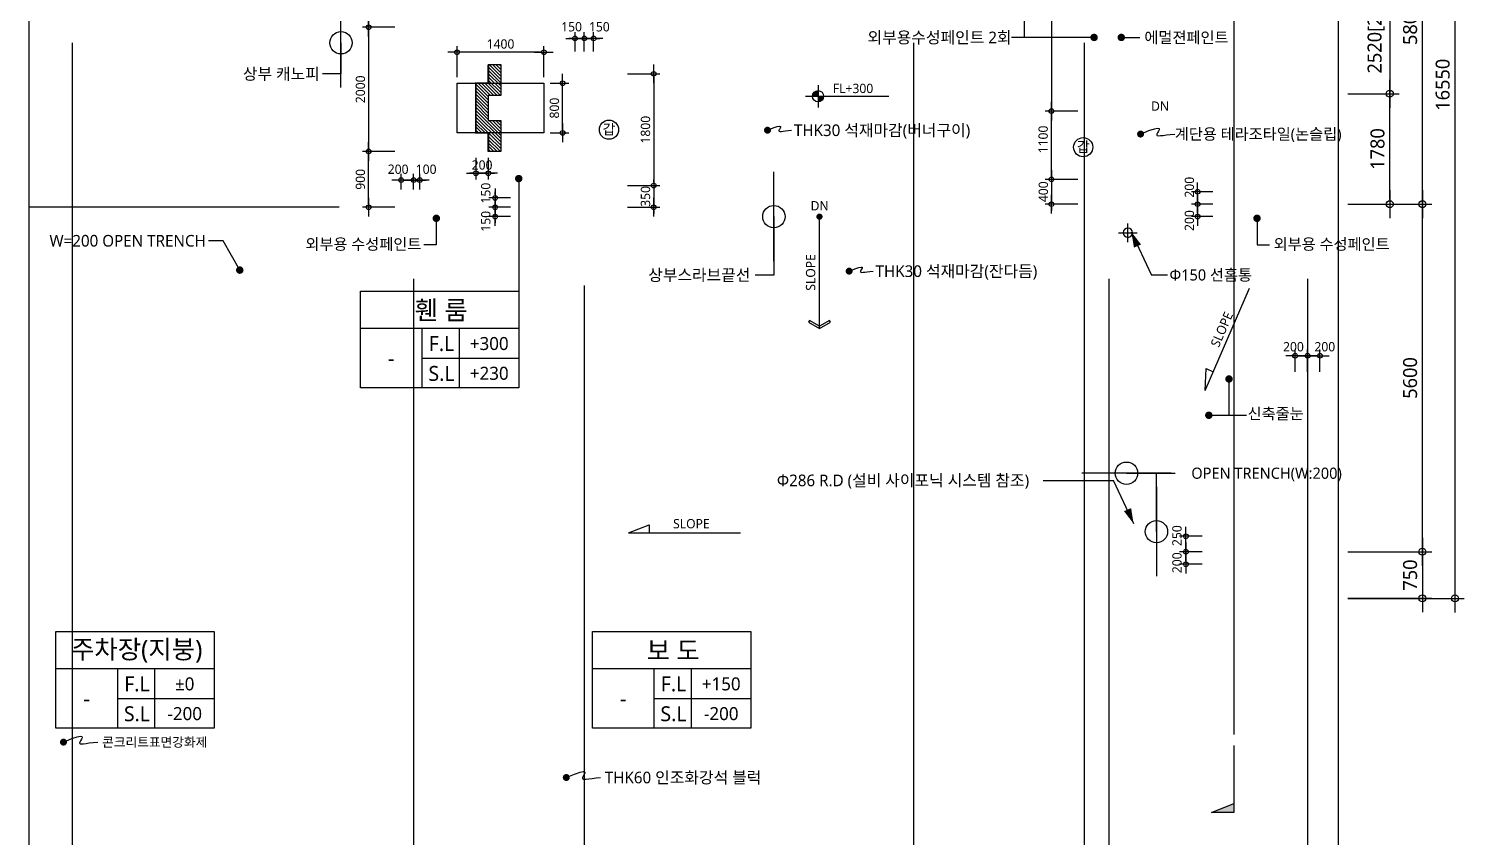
# Model space of a CAD drawing. Header units: millimetres. Extents: x -65167 to 413267, y -17142 to 66587.
# Drawn here: x 189729 to 212854, y 15338 to 28365 of the extents above; entities that cross this region are included whole.
import ezdxf
from ezdxf.enums import TextEntityAlignment as Align

# ---------------------------------------------------------------- set-up
doc = ezdxf.new("R2010")
doc.units = ezdxf.units.MM
doc.header["$LTSCALE"] = 75
doc.header["$MEASUREMENT"] = 0
doc.header["$PDSIZE"] = -10
doc.linetypes.add('CENTER', pattern=[2, 1.25, -0.25, 0.25, -0.25])
doc.layers.get('0').update_dxf_attribs({"linetype": 'CONTINUOUS'})
doc.layers.get('Defpoints').update_dxf_attribs({"color": 171, "linetype": 'CONTINUOUS'})
for name, color, linetype in [('A-SYM-LEVEL', 7, 'CONTINUOUS'), ('CEN(ST)', 1, 'CENTER'), ('LED', 7, 'CONTINUOUS'), ('NDIM', 7, 'CONTINUOUS'), ('SYM', 7, 'CONTINUOUS'), ('SYM(STAIR)', 251, 'CONTINUOUS'), ('TEXT(MIN)', 7, 'CONTINUOUS'), ('TEXT(NOTE小)', 1, 'CONTINUOUS'), ('TEXT(노트)', 7, 'CONTINUOUS'), ('TEXT(실명)', 3, 'CONTINUOUS'), ('TEXT-기입', 6, 'CONTINUOUS'), ('TITLE', 7, 'CONTINUOUS'), ('기계 전기 소방', 254, 'CONTINUOUS'), ('홈통', 6, 'CONTINUOUS')]:
    doc.layers.add(name, color=color, linetype=linetype)
doc.styles.add('CGS', font='cgse', dxfattribs={"bigfont": 'cgs'})
doc.styles.add('나눔바른고딕', font='NanumBarunGothic.ttf')
doc.styles.add('맑은 고딕', font='malgun_0.ttf')
doc.dimstyles.new('NDIM 1200', dxfattribs={"dimscale": 75, "dimtxt": 3, "dimasz": 1, "dimexe": 2, "dimexo": 2, "dimgap": 1, "dimtad": 1, "dimdec": 0, "dimdsep": 46, "dimtxsty": 'CGS', "dimblk": 'DOT0', "dimcen": 1, "dimdle": 8, "dimclrd": 256, "dimclre": 256, "dimclrt": 256, "dimadec": 0, "dimazin": 0, "dimtfac": 1, "dimtdec": 0, "dimtix": 1, "dimtmove": 2, "dimatfit": 3, "dimldrblk": 'DOT0', "dimfxl": 1, "dimtolj": 1, "dimtzin": 0, "dimlwd": -1, "dimlwe": -1, "dimarcsym": 0})

# ---------------------------------------------------------------- blocks, each defined once
blk = doc.blocks.new('DOT0')
blk.add_line((-3, 0), (3, 0))
at = {"color": 6}
blk.add_circle((0, 0), 0.75, dxfattribs=at)
blk = doc.blocks.new('*D353')
at = {"layer": 'Defpoints', "color": 0, "ltscale": 0.4, "transparency": 16777216}
for p in [(210829, 35737), (210829, 19187), (212704, 19187)]:
    blk.add_point(p, dxfattribs=at)
at = {"layer": 'NDIM', "ltscale": 0.4, "transparency": 16777216}
for p, q in [((210979, 35737), (212854, 35737)), ((212704, 35662), (212704, 19262)), ((210979, 19187), (212854, 19187))]:
    blk.add_line(p, q, dxfattribs=at)
at = {"layer": 'NDIM', "ltscale": 0.4, "transparency": 16777216, "xscale": 75, "yscale": 75, "zscale": 75}
for p, rotation in [((212704, 35737), 90), ((212704, 19187), 270)]:
    blk.add_blockref('DOT0', p, dxfattribs=dict(at, rotation=rotation))
at = {"layer": 'NDIM', "ltscale": 0.4, "transparency": 16777216, "insert": (212507, 27462), "char_height": 225, "attachment_point": 5, "rotation": 90, "style": '나눔바른고딕'}
blk.add_mtext('\\A1;16550', dxfattribs=at)
blk = doc.blocks.new('*D355')
at = {"layer": 'Defpoints', "color": 0, "ltscale": 0.4, "transparency": 16777216}
for p in [(210829, 31337), (212179, 31337), (210829, 25538)]:
    blk.add_point(p, dxfattribs=at)
at = {"layer": 'NDIM', "ltscale": 0.4, "transparency": 16777216}
for p, q in [((210979, 31337), (212329, 31337)), ((212179, 25613), (212179, 31262)), ((210979, 25538), (212329, 25538))]:
    blk.add_line(p, q, dxfattribs=at)
at = {"layer": 'NDIM', "ltscale": 0.4, "transparency": 16777216, "xscale": 75, "yscale": 75, "zscale": 75}
for p, rotation in [((212179, 31337), 90), ((212179, 25538), 270)]:
    blk.add_blockref('DOT0', p, dxfattribs=dict(at, rotation=rotation))
at = {"layer": 'NDIM', "ltscale": 0.4, "transparency": 16777216, "insert": (211982, 28437), "char_height": 225, "attachment_point": 5, "rotation": 90, "style": '나눔바른고딕'}
blk.add_mtext('\\A1;5800', dxfattribs=at)
blk = doc.blocks.new('*D356')
at = {"layer": 'Defpoints', "color": 0, "ltscale": 0.4, "transparency": 16777216}
for p in [(210829, 25538), (212179, 25538), (210829, 19938)]:
    blk.add_point(p, dxfattribs=at)
at = {"layer": 'NDIM', "ltscale": 0.4, "transparency": 16777216}
for p, q in [((210979, 25538), (212329, 25538)), ((212179, 20013), (212179, 25463)), ((210979, 19938), (212329, 19938))]:
    blk.add_line(p, q, dxfattribs=at)
at = {"layer": 'NDIM', "ltscale": 0.4, "transparency": 16777216, "xscale": 75, "yscale": 75, "zscale": 75}
for p, rotation in [((212179, 25538), 90), ((212179, 19938), 270)]:
    blk.add_blockref('DOT0', p, dxfattribs=dict(at, rotation=rotation))
at = {"layer": 'NDIM', "ltscale": 0.4, "transparency": 16777216, "insert": (211982, 22738), "char_height": 225, "attachment_point": 5, "rotation": 90, "style": '나눔바른고딕'}
blk.add_mtext('\\A1;5600', dxfattribs=at)
blk = doc.blocks.new('A$C1AFB1B41')
at = {"layer": 'SYM'}
blk.add_hatch(color=256, dxfattribs=at).paths.add_polyline_path([(2000, 500), (1800, 0), (2000, 0)])
for p, q in [((2000, 500), (1800, 0)), ((2000, 0), (2000, 500)), ((0, 0), (250, 0)), ((500, 0), (2000, 0))]:
    blk.add_line(p, q, dxfattribs=at)
blk = doc.blocks.new('SDFEW')
at = {"layer": 'SYM'}
h = blk.add_hatch(color=256, dxfattribs=at)
h.paths.add_polyline_path([(-50, -3422), (375, -3846, -0.414214), (375, -2997)])
h.paths.add_polyline_path([(375, -3846), (799, -4270), (799, -4022, -0.198912)])
h.paths.add_polyline_path([(375, -2997, -0.198912), (799, -2822), (799, -2573)])
at = {"layer": 'Defpoints'}
blk.add_line((799, -1022), (799, 12533), dxfattribs=at)
at = {"layer": 'SYM'}
for p, q in [((799, -1322), (799, -1022)), ((799, -2822), (799, -1622)), ((799, -2573), (-50, -3422)), ((799, -4022), (799, -2822)), ((799, -4270), (-50, -3422)), ((799, -4270), (799, -4022))]:
    blk.add_line(p, q, dxfattribs=at)
blk.add_arc((799, -3422), 600, 90, 89.5643, dxfattribs=at)
at = {"layer": 'SYM', "xscale": 0.7200000000000014, "yscale": 0.7200000000000014, "zscale": 0.7200000000000014, "rotation": 90}
blk.add_blockref('A$C1AFB1B41', (799, 12533), dxfattribs=at)
blk = doc.blocks.new('A$C51E23882')
at = {"layer": 'TITLE'}
blk.add_lwpolyline([(8500, 0), (0, 0), (0, 5200), (8500, 5200)], close=True, dxfattribs=at)
for points in [[(8500, 3200), (0, 3200)], [(3300, 3200), (3300, 0)], [(5300, 3200), (5300, 0)], [(3300, 1600), (8500, 1600)]]:
    blk.add_lwpolyline(points, dxfattribs=at)
at = {"layer": 'TITLE', "style": '나눔바른고딕'}
for s, p in [('F.L', (4352, 2378)), ('S.L', (4352, 778))]:
    blk.add_text(s, height=800, dxfattribs=at).set_placement(p, align=Align.MIDDLE)
blk = doc.blocks.new('갑종방화문표기')
at = {"layer": 'TEXT(NOTE小)'}
blk.add_circle((0, 0), 150, dxfattribs=at)
at = {"layer": 'TEXT(NOTE小)', "style": '나눔바른고딕'}
blk.add_text('갑', height=160, dxfattribs=at).set_placement((1, 7), align=Align.MIDDLE_CENTER)
blk = doc.blocks.new('*D375')
at = {"layer": 'Defpoints', "color": 0, "ltscale": 0.4, "transparency": 16777216}
for p in [(199272, 25838), (199272, 25488), (199797, 25488)]:
    blk.add_point(p, dxfattribs=at)
at = {"layer": 'NDIM', "ltscale": 0.4, "transparency": 16777216}
for p, q in [((199797, 25888), (199797, 25938)), ((199372, 25838), (199897, 25838)), ((199797, 25838), (199797, 25488)), ((199372, 25488), (199897, 25488)), ((199797, 25438), (199797, 25388))]:
    blk.add_line(p, q, dxfattribs=at)
at = {"layer": 'NDIM', "ltscale": 0.4, "transparency": 16777216, "xscale": 50, "yscale": 50, "zscale": 50}
for p, rotation in [((199797, 25838), 270), ((199797, 25488), 90)]:
    blk.add_blockref('DOT0', p, dxfattribs=dict(at, rotation=rotation))
at = {"layer": 'NDIM', "ltscale": 0.4, "transparency": 16777216, "insert": (199665, 25663), "char_height": 150, "attachment_point": 5, "rotation": 90, "style": '나눔바른고딕'}
blk.add_mtext('\\A1;350', dxfattribs=at)
blk = doc.blocks.new('*D376')
at = {"layer": 'Defpoints', "color": 0, "ltscale": 0.4, "transparency": 16777216}
for p in [(199272, 27638), (199272, 25838), (199797, 25838)]:
    blk.add_point(p, dxfattribs=at)
at = {"layer": 'NDIM', "ltscale": 0.4, "transparency": 16777216}
for p, q in [((199372, 27638), (199897, 27638)), ((199797, 27588), (199797, 25888)), ((199372, 25838), (199897, 25838))]:
    blk.add_line(p, q, dxfattribs=at)
at = {"layer": 'NDIM', "ltscale": 0.4, "transparency": 16777216, "xscale": 50, "yscale": 50, "zscale": 50}
for p, rotation in [((199797, 27638), 90), ((199797, 25838), 270)]:
    blk.add_blockref('DOT0', p, dxfattribs=dict(at, rotation=rotation))
at = {"layer": 'NDIM', "ltscale": 0.4, "transparency": 16777216, "insert": (199665, 26738), "char_height": 150, "attachment_point": 5, "rotation": 90, "style": '나눔바른고딕'}
blk.add_mtext('\\A1;1800', dxfattribs=at)
blk = doc.blocks.new('*D427')
at = {"layer": 'Defpoints', "color": 0, "ltscale": 0.4, "transparency": 16777216}
for p in [(195729, 28388), (195204, 26388), (195729, 26388)]:
    blk.add_point(p, dxfattribs=at)
at = {"layer": 'NDIM', "ltscale": 0.4, "transparency": 16777216}
for p, q in [((195629, 28388), (195104, 28388)), ((195204, 28338), (195204, 26438)), ((195629, 26388), (195104, 26388))]:
    blk.add_line(p, q, dxfattribs=at)
at = {"layer": 'NDIM', "ltscale": 0.4, "transparency": 16777216, "xscale": 50, "yscale": 50, "zscale": 50}
for p, rotation in [((195204, 28388), 90), ((195204, 26388), 270)]:
    blk.add_blockref('DOT0', p, dxfattribs=dict(at, rotation=rotation))
at = {"layer": 'NDIM', "ltscale": 0.4, "transparency": 16777216, "insert": (195073, 27388), "char_height": 150, "attachment_point": 5, "rotation": 90, "style": '나눔바른고딕'}
blk.add_mtext('\\A1;2000', dxfattribs=at)
blk = doc.blocks.new('*D428')
at = {"layer": 'Defpoints', "color": 0, "ltscale": 0.4, "transparency": 16777216}
for p in [(195204, 26388), (195729, 26388), (195729, 25488)]:
    blk.add_point(p, dxfattribs=at)
at = {"layer": 'NDIM', "ltscale": 0.4, "transparency": 16777216}
for p, q in [((195629, 26388), (195104, 26388)), ((195204, 25538), (195204, 26338)), ((195629, 25488), (195104, 25488))]:
    blk.add_line(p, q, dxfattribs=at)
at = {"layer": 'NDIM', "ltscale": 0.4, "transparency": 16777216, "xscale": 50, "yscale": 50, "zscale": 50}
for p, rotation in [((195204, 26388), 90), ((195204, 25488), 270)]:
    blk.add_blockref('DOT0', p, dxfattribs=dict(at, rotation=rotation))
at = {"layer": 'NDIM', "ltscale": 0.4, "transparency": 16777216, "insert": (195072, 25938), "char_height": 150, "attachment_point": 5, "rotation": 90, "style": '나눔바른고딕'}
blk.add_mtext('\\A1;900', dxfattribs=at)
blk = doc.blocks.new('*D434')
at = {"layer": 'Defpoints', "color": 0, "ltscale": 0.4, "transparency": 16777216}
for p in [(210829, 29837), (210829, 27317), (211654, 27317)]:
    blk.add_point(p, dxfattribs=at)
at = {"layer": 'NDIM', "ltscale": 0.4, "transparency": 16777216}
for p, q in [((210979, 29837), (211804, 29837)), ((211654, 29762), (211654, 27392)), ((210979, 27317), (211804, 27317))]:
    blk.add_line(p, q, dxfattribs=at)
at = {"layer": 'NDIM', "ltscale": 0.4, "transparency": 16777216, "xscale": 75, "yscale": 75, "zscale": 75}
for p, rotation in [((211654, 29837), 90), ((211654, 27317), 270)]:
    blk.add_blockref('DOT0', p, dxfattribs=dict(at, rotation=rotation))
at = {"layer": 'NDIM', "ltscale": 0.4, "transparency": 16777216, "insert": (211433, 28577), "char_height": 225, "attachment_point": 5, "rotation": 90, "style": '나눔바른고딕'}
blk.add_mtext('\\A1;2520[280X9T]', dxfattribs=at)
blk = doc.blocks.new('*D435')
at = {"layer": 'Defpoints', "color": 0, "ltscale": 0.4, "transparency": 16777216}
for p in [(210829, 27317), (211654, 27317), (210829, 25538)]:
    blk.add_point(p, dxfattribs=at)
at = {"layer": 'NDIM', "ltscale": 0.4, "transparency": 16777216}
for p, q in [((210979, 27317), (211804, 27317)), ((211654, 25613), (211654, 27242)), ((210979, 25538), (211804, 25538))]:
    blk.add_line(p, q, dxfattribs=at)
at = {"layer": 'NDIM', "ltscale": 0.4, "transparency": 16777216, "xscale": 75, "yscale": 75, "zscale": 75}
for p, rotation in [((211654, 27317), 90), ((211654, 25538), 270)]:
    blk.add_blockref('DOT0', p, dxfattribs=dict(at, rotation=rotation))
at = {"layer": 'NDIM', "ltscale": 0.4, "transparency": 16777216, "insert": (211457, 26427), "char_height": 225, "attachment_point": 5, "rotation": 90, "style": '나눔바른고딕'}
blk.add_mtext('\\A1;1780', dxfattribs=at)
blk = doc.blocks.new('*D925')
at = {"layer": 'Defpoints', "color": 0, "ltscale": 0.4, "transparency": 16777216}
for p in [(206729, 25938), (206204, 25538), (206729, 25538)]:
    blk.add_point(p, dxfattribs=at)
at = {"layer": 'NDIM', "ltscale": 0.4, "transparency": 16777216}
for p, q in [((206629, 25938), (206104, 25938)), ((206204, 25988), (206204, 26038)), ((206204, 25938), (206204, 25538)), ((206629, 25538), (206104, 25538)), ((206204, 25488), (206204, 25438))]:
    blk.add_line(p, q, dxfattribs=at)
at = {"layer": 'NDIM', "ltscale": 0.4, "transparency": 16777216, "xscale": 50, "yscale": 50, "zscale": 50}
for p, rotation in [((206204, 25938), 270), ((206204, 25538), 90)]:
    blk.add_blockref('DOT0', p, dxfattribs=dict(at, rotation=rotation))
at = {"layer": 'NDIM', "ltscale": 0.4, "transparency": 16777216, "insert": (206073, 25738), "char_height": 150, "attachment_point": 5, "rotation": 90, "style": '나눔바른고딕'}
blk.add_mtext('\\A1;400', dxfattribs=at)
blk = doc.blocks.new('*D926')
at = {"layer": 'Defpoints', "color": 0, "ltscale": 0.4, "transparency": 16777216}
for p in [(206729, 31338), (206204, 27038), (206729, 27038)]:
    blk.add_point(p, dxfattribs=at)
at = {"layer": 'NDIM', "ltscale": 0.4, "transparency": 16777216}
for p, q in [((206629, 31338), (206104, 31338)), ((206204, 31288), (206204, 27088)), ((206629, 27038), (206104, 27038))]:
    blk.add_line(p, q, dxfattribs=at)
at = {"layer": 'NDIM', "ltscale": 0.4, "transparency": 16777216, "xscale": 50, "yscale": 50, "zscale": 50}
for p, rotation in [((206204, 31338), 90), ((206204, 27038), 270)]:
    blk.add_blockref('DOT0', p, dxfattribs=dict(at, rotation=rotation))
at = {"layer": 'NDIM', "ltscale": 0.4, "transparency": 16777216, "insert": (206072, 29188), "char_height": 150, "attachment_point": 5, "rotation": 90, "style": '나눔바른고딕'}
blk.add_mtext('\\A1;4300', dxfattribs=at)
blk = doc.blocks.new('*D927')
at = {"layer": 'Defpoints', "color": 0, "ltscale": 0.4, "transparency": 16777216}
for p in [(206204, 27038), (206729, 27038), (206729, 25938)]:
    blk.add_point(p, dxfattribs=at)
at = {"layer": 'NDIM', "ltscale": 0.4, "transparency": 16777216}
for p, q in [((206629, 27038), (206104, 27038)), ((206204, 25988), (206204, 26988)), ((206629, 25938), (206104, 25938))]:
    blk.add_line(p, q, dxfattribs=at)
at = {"layer": 'NDIM', "ltscale": 0.4, "transparency": 16777216, "xscale": 50, "yscale": 50, "zscale": 50}
for p, rotation in [((206204, 27038), 90), ((206204, 25938), 270)]:
    blk.add_blockref('DOT0', p, dxfattribs=dict(at, rotation=rotation))
at = {"layer": 'NDIM', "ltscale": 0.4, "transparency": 16777216, "insert": (206071, 26580), "char_height": 150, "attachment_point": 5, "rotation": 90, "style": '나눔바른고딕'}
blk.add_mtext('\\A1;1100', dxfattribs=at)
blk = doc.blocks.new('*D923')
at = {"layer": 'Defpoints', "color": 0, "ltscale": 0.4, "transparency": 16777216}
for p in [(208558, 25738), (208905, 25738), (208905, 25538)]:
    blk.add_point(p, dxfattribs=at)
at = {"layer": 'NDIM', "ltscale": 0.4, "transparency": 16777216}
for p, q in [((208805, 25738), (208458, 25738)), ((208558, 25588), (208558, 25688)), ((208805, 25538), (208458, 25538))]:
    blk.add_line(p, q, dxfattribs=at)
at = {"layer": 'NDIM', "ltscale": 0.4, "transparency": 16777216, "xscale": 50, "yscale": 50, "zscale": 50}
for p, rotation in [((208558, 25738), 90), ((208558, 25538), 270)]:
    blk.add_blockref('DOT0', p, dxfattribs=dict(at, rotation=rotation))
at = {"layer": 'NDIM', "ltscale": 0.4, "transparency": 16777216, "insert": (208426, 25811), "char_height": 150, "attachment_point": 5, "rotation": 90, "style": '나눔바른고딕'}
blk.add_mtext('\\A1;200', dxfattribs=at)
blk = doc.blocks.new('*D924')
at = {"layer": 'Defpoints', "color": 0, "ltscale": 0.4, "transparency": 16777216}
for p in [(208905, 25538), (208558, 25338), (208905, 25338)]:
    blk.add_point(p, dxfattribs=at)
at = {"layer": 'NDIM', "ltscale": 0.4, "transparency": 16777216}
for p, q in [((208805, 25538), (208458, 25538)), ((208558, 25488), (208558, 25388)), ((208805, 25338), (208458, 25338))]:
    blk.add_line(p, q, dxfattribs=at)
at = {"layer": 'NDIM', "ltscale": 0.4, "transparency": 16777216, "xscale": 50, "yscale": 50, "zscale": 50}
for p, rotation in [((208558, 25538), 90), ((208558, 25338), 270)]:
    blk.add_blockref('DOT0', p, dxfattribs=dict(at, rotation=rotation))
at = {"layer": 'NDIM', "ltscale": 0.4, "transparency": 16777216, "insert": (208426, 25274), "char_height": 150, "attachment_point": 5, "rotation": 90, "style": '나눔바른고딕'}
blk.add_mtext('\\A1;200', dxfattribs=at)
blk = doc.blocks.new('*D936')
at = {"layer": 'Defpoints', "color": 0, "ltscale": 0.4, "transparency": 16777216}
for p in [(195729, 25927), (195729, 25677), (195929, 25677)]:
    blk.add_point(p, dxfattribs=at)
at = {"layer": 'NDIM', "ltscale": 0.4, "transparency": 16777216}
for p, q in [((195729, 25777), (195729, 26027)), ((195879, 25927), (195779, 25927)), ((195929, 25777), (195929, 26027))]:
    blk.add_line(p, q, dxfattribs=at)
at = {"layer": 'NDIM', "ltscale": 0.4, "transparency": 16777216, "xscale": 50, "yscale": 50, "zscale": 50, "rotation": 180}
blk.add_blockref('DOT0', (195729, 25927), dxfattribs=at)
at = {"layer": 'NDIM', "ltscale": 0.4, "transparency": 16777216, "xscale": 50, "yscale": 50, "zscale": 50}
blk.add_blockref('DOT0', (195929, 25927), dxfattribs=at)
at = {"layer": 'NDIM', "ltscale": 0.4, "transparency": 16777216, "insert": (195680, 26100), "char_height": 150, "attachment_point": 5, "style": '나눔바른고딕'}
blk.add_mtext('\\A1;200', dxfattribs=at)
blk = doc.blocks.new('*D937')
at = {"layer": 'Defpoints', "color": 0, "ltscale": 0.4, "transparency": 16777216}
for p in [(196029, 25927), (195929, 25677), (196029, 25677)]:
    blk.add_point(p, dxfattribs=at)
at = {"layer": 'NDIM', "ltscale": 0.4, "transparency": 16777216}
for p, q in [((195879, 25927), (195829, 25927)), ((195929, 25777), (195929, 26027)), ((195929, 25927), (196029, 25927)), ((196029, 25777), (196029, 26027)), ((196079, 25927), (196129, 25927))]:
    blk.add_line(p, q, dxfattribs=at)
at = {"layer": 'NDIM', "ltscale": 0.4, "transparency": 16777216, "xscale": 50, "yscale": 50, "zscale": 50}
blk.add_blockref('DOT0', (195929, 25927), dxfattribs=at)
at = {"layer": 'NDIM', "ltscale": 0.4, "transparency": 16777216, "xscale": 50, "yscale": 50, "zscale": 50, "rotation": 180}
blk.add_blockref('DOT0', (196029, 25927), dxfattribs=at)
at = {"layer": 'NDIM', "ltscale": 0.4, "transparency": 16777216, "insert": (196131, 26100), "char_height": 150, "attachment_point": 5, "style": '나눔바른고딕'}
blk.add_mtext('\\A1;100', dxfattribs=at)
blk = doc.blocks.new('*D938')
at = {"layer": 'Defpoints', "color": 0, "ltscale": 0.4, "transparency": 16777216}
for p in [(197243, 25638), (197590, 25638), (197590, 25488)]:
    blk.add_point(p, dxfattribs=at)
at = {"layer": 'NDIM', "ltscale": 0.4, "transparency": 16777216}
for p, q in [((197243, 25688), (197243, 25738)), ((197490, 25638), (197143, 25638)), ((197490, 25488), (197143, 25488)), ((197243, 25488), (197243, 25638)), ((197243, 25438), (197243, 25388))]:
    blk.add_line(p, q, dxfattribs=at)
at = {"layer": 'NDIM', "ltscale": 0.4, "transparency": 16777216, "xscale": 50, "yscale": 50, "zscale": 50}
for p, rotation in [((197243, 25638), 270), ((197243, 25488), 90)]:
    blk.add_blockref('DOT0', p, dxfattribs=dict(at, rotation=rotation))
at = {"layer": 'NDIM', "ltscale": 0.4, "transparency": 16777216, "insert": (197092, 25716), "char_height": 150, "attachment_point": 5, "rotation": 90, "style": '나눔바른고딕'}
blk.add_mtext('\\A1;150', dxfattribs=at)
blk = doc.blocks.new('*D939')
at = {"layer": 'Defpoints', "color": 0, "ltscale": 0.4, "transparency": 16777216}
for p in [(197590, 25488), (197243, 25338), (197590, 25338)]:
    blk.add_point(p, dxfattribs=at)
at = {"layer": 'NDIM', "ltscale": 0.4, "transparency": 16777216}
for p, q in [((197490, 25488), (197143, 25488)), ((197243, 25538), (197243, 25588)), ((197243, 25488), (197243, 25338)), ((197490, 25338), (197143, 25338)), ((197243, 25288), (197243, 25238))]:
    blk.add_line(p, q, dxfattribs=at)
at = {"layer": 'NDIM', "ltscale": 0.4, "transparency": 16777216, "xscale": 50, "yscale": 50, "zscale": 50}
for p, rotation in [((197243, 25488), 270), ((197243, 25338), 90)]:
    blk.add_blockref('DOT0', p, dxfattribs=dict(at, rotation=rotation))
at = {"layer": 'NDIM', "ltscale": 0.4, "transparency": 16777216, "insert": (197092, 25262), "char_height": 150, "attachment_point": 5, "rotation": 90, "style": '나눔바른고딕'}
blk.add_mtext('\\A1;150', dxfattribs=at)
blk = doc.blocks.new('*D940')
at = {"layer": 'Defpoints', "color": 0, "ltscale": 0.4, "transparency": 16777216}
for p in [(198529, 28208), (198529, 27895), (198679, 27895)]:
    blk.add_point(p, dxfattribs=at)
at = {"layer": 'NDIM', "ltscale": 0.4, "transparency": 16777216}
for p, q in [((198529, 27995), (198529, 28308)), ((198679, 27995), (198679, 28308)), ((198479, 28208), (198429, 28208)), ((198679, 28208), (198529, 28208)), ((198729, 28208), (198779, 28208))]:
    blk.add_line(p, q, dxfattribs=at)
at = {"layer": 'NDIM', "ltscale": 0.4, "transparency": 16777216, "xscale": 50, "yscale": 50, "zscale": 50}
blk.add_blockref('DOT0', (198529, 28208), dxfattribs=at)
at = {"layer": 'NDIM', "ltscale": 0.4, "transparency": 16777216, "xscale": 50, "yscale": 50, "zscale": 50, "rotation": 180}
blk.add_blockref('DOT0', (198679, 28208), dxfattribs=at)
at = {"layer": 'NDIM', "ltscale": 0.4, "transparency": 16777216, "insert": (198474, 28395), "char_height": 150, "attachment_point": 5, "style": '나눔바른고딕'}
blk.add_mtext('\\A1;150', dxfattribs=at)
blk = doc.blocks.new('*D941')
at = {"layer": 'Defpoints', "color": 0, "ltscale": 0.4, "transparency": 16777216}
for p in [(198829, 28208), (198679, 27895), (198829, 27895)]:
    blk.add_point(p, dxfattribs=at)
at = {"layer": 'NDIM', "ltscale": 0.4, "transparency": 16777216}
for p, q in [((198679, 27995), (198679, 28308)), ((198829, 27995), (198829, 28308)), ((198629, 28208), (198579, 28208)), ((198679, 28208), (198829, 28208)), ((198879, 28208), (198929, 28208))]:
    blk.add_line(p, q, dxfattribs=at)
at = {"layer": 'NDIM', "ltscale": 0.4, "transparency": 16777216, "xscale": 50, "yscale": 50, "zscale": 50}
blk.add_blockref('DOT0', (198679, 28208), dxfattribs=at)
at = {"layer": 'NDIM', "ltscale": 0.4, "transparency": 16777216, "xscale": 50, "yscale": 50, "zscale": 50, "rotation": 180}
blk.add_blockref('DOT0', (198829, 28208), dxfattribs=at)
at = {"layer": 'NDIM', "ltscale": 0.4, "transparency": 16777216, "insert": (198921, 28395), "char_height": 150, "attachment_point": 5, "style": '나눔바른고딕'}
blk.add_mtext('\\A1;150', dxfattribs=at)
blk = doc.blocks.new('*D944')
at = {"layer": 'Defpoints', "color": 0, "ltscale": 0.4, "transparency": 16777216}
for p in [(195729, 29338), (195204, 28388), (195729, 28388)]:
    blk.add_point(p, dxfattribs=at)
at = {"layer": 'NDIM', "ltscale": 0.4, "transparency": 16777216}
for p, q in [((195629, 29338), (195104, 29338)), ((195204, 29288), (195204, 28438)), ((195629, 28388), (195104, 28388))]:
    blk.add_line(p, q, dxfattribs=at)
at = {"layer": 'NDIM', "ltscale": 0.4, "transparency": 16777216, "xscale": 50, "yscale": 50, "zscale": 50}
for p, rotation in [((195204, 29338), 90), ((195204, 28388), 270)]:
    blk.add_blockref('DOT0', p, dxfattribs=dict(at, rotation=rotation))
at = {"layer": 'NDIM', "ltscale": 0.4, "transparency": 16777216, "insert": (195072, 28863), "char_height": 150, "attachment_point": 5, "rotation": 90, "style": '나눔바른고딕'}
blk.add_mtext('\\A1;950', dxfattribs=at)
blk = doc.blocks.new('A$C002E7D50')
at = {"layer": 'SYM'}
for p, q in [((7200, 0), (0, 0)), ((7200, 0), (5878, 499)), ((5878, 499), (5878, 0))]:
    blk.add_line(p, q, dxfattribs=at)
blk = doc.blocks.new('*D1310')
at = {"layer": 'Defpoints', "color": 0, "ltscale": 0.4, "transparency": 16777216}
for p in [(210529, 23097), (210329, 22738), (210529, 22738)]:
    blk.add_point(p, dxfattribs=at)
at = {"layer": 'NDIM', "ltscale": 0.4, "transparency": 16777216}
for p, q in [((210329, 22838), (210329, 23197)), ((210529, 22838), (210529, 23197)), ((210379, 23097), (210479, 23097))]:
    blk.add_line(p, q, dxfattribs=at)
at = {"layer": 'NDIM', "ltscale": 0.4, "transparency": 16777216, "xscale": 50, "yscale": 50, "zscale": 50, "rotation": 180}
blk.add_blockref('DOT0', (210329, 23097), dxfattribs=at)
at = {"layer": 'NDIM', "ltscale": 0.4, "transparency": 16777216, "xscale": 50, "yscale": 50, "zscale": 50}
blk.add_blockref('DOT0', (210529, 23097), dxfattribs=at)
at = {"layer": 'NDIM', "ltscale": 0.4, "transparency": 16777216, "insert": (210607, 23240), "char_height": 150, "attachment_point": 5, "style": '나눔바른고딕'}
blk.add_mtext('\\A1;200', dxfattribs=at)
blk = doc.blocks.new('*D1311')
at = {"layer": 'Defpoints', "color": 0, "ltscale": 0.4, "transparency": 16777216}
for p in [(210129, 23097), (210129, 22738), (210329, 22738)]:
    blk.add_point(p, dxfattribs=at)
at = {"layer": 'NDIM', "ltscale": 0.4, "transparency": 16777216}
for p, q in [((210129, 22838), (210129, 23197)), ((210329, 22838), (210329, 23197)), ((210279, 23097), (210179, 23097))]:
    blk.add_line(p, q, dxfattribs=at)
at = {"layer": 'NDIM', "ltscale": 0.4, "transparency": 16777216, "xscale": 50, "yscale": 50, "zscale": 50, "rotation": 180}
blk.add_blockref('DOT0', (210129, 23097), dxfattribs=at)
at = {"layer": 'NDIM', "ltscale": 0.4, "transparency": 16777216, "xscale": 50, "yscale": 50, "zscale": 50}
blk.add_blockref('DOT0', (210329, 23097), dxfattribs=at)
at = {"layer": 'NDIM', "ltscale": 0.4, "transparency": 16777216, "insert": (210102, 23240), "char_height": 150, "attachment_point": 5, "style": '나눔바른고딕'}
blk.add_mtext('\\A1;200', dxfattribs=at)
blk = doc.blocks.new('*D1312')
at = {"layer": 'Defpoints', "color": 0, "ltscale": 0.4, "transparency": 16777216}
for p in [(208369, 20188), (208729, 20188), (208729, 19938)]:
    blk.add_point(p, dxfattribs=at)
at = {"layer": 'NDIM', "ltscale": 0.4, "transparency": 16777216}
for p, q in [((208629, 20188), (208269, 20188)), ((208369, 19988), (208369, 20138)), ((208629, 19938), (208269, 19938))]:
    blk.add_line(p, q, dxfattribs=at)
at = {"layer": 'NDIM', "ltscale": 0.4, "transparency": 16777216, "xscale": 50, "yscale": 50, "zscale": 50}
for p, rotation in [((208369, 20188), 90), ((208369, 19938), 270)]:
    blk.add_blockref('DOT0', p, dxfattribs=dict(at, rotation=rotation))
at = {"layer": 'NDIM', "ltscale": 0.4, "transparency": 16777216, "insert": (208226, 20198), "char_height": 150, "attachment_point": 5, "rotation": 90, "style": '나눔바른고딕'}
blk.add_mtext('\\A1;250', dxfattribs=at)
blk = doc.blocks.new('*D1313')
at = {"layer": 'Defpoints', "color": 0, "ltscale": 0.4, "transparency": 16777216}
for p in [(208729, 19938), (208369, 19738), (208729, 19738)]:
    blk.add_point(p, dxfattribs=at)
at = {"layer": 'NDIM', "ltscale": 0.4, "transparency": 16777216}
for p, q in [((208629, 19938), (208269, 19938)), ((208369, 19888), (208369, 19788)), ((208629, 19738), (208269, 19738))]:
    blk.add_line(p, q, dxfattribs=at)
at = {"layer": 'NDIM', "ltscale": 0.4, "transparency": 16777216, "xscale": 50, "yscale": 50, "zscale": 50}
for p, rotation in [((208369, 19938), 90), ((208369, 19738), 270)]:
    blk.add_blockref('DOT0', p, dxfattribs=dict(at, rotation=rotation))
at = {"layer": 'NDIM', "ltscale": 0.4, "transparency": 16777216, "insert": (208226, 19761), "char_height": 150, "attachment_point": 5, "rotation": 90, "style": '나눔바른고딕'}
blk.add_mtext('\\A1;200', dxfattribs=at)
blk = doc.blocks.new('A$C64A97E52')
at = {"layer": '홈통', "color": 1}
for p, q in [((200, 450), (200, -50)), ((450, 200), (-50, 200))]:
    blk.add_line(p, q, dxfattribs=at)
at = {"layer": '홈통', "ltscale": 0.1}
blk.add_circle((200, 200), 125, dxfattribs=at)
blk = doc.blocks.new('*D1319')
at = {"layer": 'Defpoints', "color": 0, "ltscale": 0.4, "transparency": 16777216}
for p in [(210829, 19938), (210829, 19188), (212179, 19188)]:
    blk.add_point(p, dxfattribs=at)
at = {"layer": 'NDIM', "ltscale": 0.4, "transparency": 16777216}
for p, q in [((210979, 19938), (212329, 19938)), ((212179, 19863), (212179, 19263)), ((210979, 19188), (212329, 19188))]:
    blk.add_line(p, q, dxfattribs=at)
at = {"layer": 'NDIM', "ltscale": 0.4, "transparency": 16777216, "xscale": 75, "yscale": 75, "zscale": 75}
for p, rotation in [((212179, 19938), 90), ((212179, 19188), 270)]:
    blk.add_blockref('DOT0', p, dxfattribs=dict(at, rotation=rotation))
at = {"layer": 'NDIM', "ltscale": 0.4, "transparency": 16777216, "insert": (211982, 19563), "char_height": 225, "attachment_point": 5, "rotation": 90, "style": '나눔바른고딕'}
blk.add_mtext('\\A1;750', dxfattribs=at)
blk = doc.blocks.new('*D1568')
at = {"layer": 'Defpoints', "color": 0, "ltscale": 0.4, "transparency": 16777216}
for p in [(196932, 26386), (197132, 26386), (197132, 26036)]:
    blk.add_point(p, dxfattribs=at)
at = {"layer": 'NDIM', "ltscale": 0.4, "transparency": 16777216}
for p, q in [((196932, 26286), (196932, 25936)), ((197132, 26286), (197132, 25936)), ((196882, 26036), (196832, 26036)), ((196932, 26036), (197132, 26036)), ((197182, 26036), (197232, 26036))]:
    blk.add_line(p, q, dxfattribs=at)
at = {"layer": 'NDIM', "ltscale": 0.4, "transparency": 16777216, "xscale": 50, "yscale": 50, "zscale": 50}
blk.add_blockref('DOT0', (196932, 26036), dxfattribs=at)
at = {"layer": 'NDIM', "ltscale": 0.4, "transparency": 16777216, "xscale": 50, "yscale": 50, "zscale": 50, "rotation": 180}
blk.add_blockref('DOT0', (197132, 26036), dxfattribs=at)
at = {"layer": 'NDIM', "ltscale": 0.4, "transparency": 16777216, "insert": (197032, 26168), "char_height": 150, "attachment_point": 5, "style": '나눔바른고딕'}
blk.add_mtext('\\A1;200', dxfattribs=at)
blk = doc.blocks.new('*D1569')
at = {"layer": 'Defpoints', "color": 0, "ltscale": 0.4, "transparency": 16777216}
for p in [(198029, 27486), (198329, 27486), (198029, 26686)]:
    blk.add_point(p, dxfattribs=at)
at = {"layer": 'NDIM', "ltscale": 0.4, "transparency": 16777216}
for p, q in [((198129, 27486), (198429, 27486)), ((198329, 26736), (198329, 27436)), ((198129, 26686), (198429, 26686))]:
    blk.add_line(p, q, dxfattribs=at)
at = {"layer": 'NDIM', "ltscale": 0.4, "transparency": 16777216, "xscale": 50, "yscale": 50, "zscale": 50}
for p, rotation in [((198329, 27486), 90), ((198329, 26686), 270)]:
    blk.add_blockref('DOT0', p, dxfattribs=dict(at, rotation=rotation))
at = {"layer": 'NDIM', "ltscale": 0.4, "transparency": 16777216, "insert": (198198, 27086), "char_height": 150, "attachment_point": 5, "rotation": 90, "style": '나눔바른고딕'}
blk.add_mtext('\\A1;800', dxfattribs=at)
blk = doc.blocks.new('*D1570')
at = {"layer": 'Defpoints', "color": 0, "ltscale": 0.4, "transparency": 16777216}
for p in [(196629, 27986), (196629, 27486), (198029, 27486)]:
    blk.add_point(p, dxfattribs=at)
at = {"layer": 'NDIM', "ltscale": 0.4, "transparency": 16777216}
for p, q in [((196629, 27586), (196629, 28086)), ((197979, 27986), (196679, 27986)), ((198029, 27586), (198029, 28086))]:
    blk.add_line(p, q, dxfattribs=at)
at = {"layer": 'NDIM', "ltscale": 0.4, "transparency": 16777216, "xscale": 50, "yscale": 50, "zscale": 50, "rotation": 180}
blk.add_blockref('DOT0', (196629, 27986), dxfattribs=at)
at = {"layer": 'NDIM', "ltscale": 0.4, "transparency": 16777216, "xscale": 50, "yscale": 50, "zscale": 50}
blk.add_blockref('DOT0', (198029, 27986), dxfattribs=at)
at = {"layer": 'NDIM', "ltscale": 0.4, "transparency": 16777216, "insert": (197329, 28118), "char_height": 150, "attachment_point": 5, "style": '나눔바른고딕'}
blk.add_mtext('\\A1;1400', dxfattribs=at)

msp = doc.modelspace()

# ---------------------------------------------------------------- hatches: boundary and pattern name
at = {"layer": 'A-SYM-LEVEL'}
h = msp.add_hatch(color=256, dxfattribs=at)
h.paths.add_polyline_path([(202444.5, 27367.2, 0.4142136), (202354.5, 27277.2), (202444.5, 27277.2)])
h.paths.add_polyline_path([(202534.5, 27277.2), (202444.5, 27277.2), (202444.5, 27187.2, 0.4142136)])
at = {"layer": 'SYM'}
h = msp.add_hatch(dxfattribs=at)
h.set_pattern_fill('ANSI31', color=251, scale=300, angle=270, style=0)
h.set_pattern_definition([(315, (133181.304, -25981.727), (26.516504, 26.516504), [])])
h.paths.add_polyline_path([(197131.7, 27786.3), (197331.7, 27786.3), (197331.7, 27286.3), (197131.7, 27286.3), (197131.7, 26886.3), (197331.7, 26886.3), (197331.7, 26386.3), (197131.7, 26386.3), (197131.7, 26686.3), (196931.7, 26686.3), (196931.7, 27486.3), (197131.7, 27486.3)])

# ---------------------------------------------------------------- linework, layer by layer
at = {"ltscale": 10000}
for p, q in [((208074, 24395.5), (207817.8, 24395.5)), ((206072.2, 21084.5), (207201.7, 21084.5))]:
    msp.add_line(p, q, dxfattribs=at)
at = {"layer": 'A-SYM-LEVEL'}
for p, q in [((202444.5, 27457.2), (202444.5, 27097.2)), ((202244, 27277.2), (203582.9, 27277.2))]:
    msp.add_line(p, q, dxfattribs=at)
msp.add_circle((202444.5, 27277.2), 90, dxfattribs=at)
at = {"layer": 'CEN(ST)', "ltscale": 10000}
for p, q in [((190429, 28137.5), (190429, 6362.5)), ((203979, 28137.5), (203979, 6362.5)), ((206729, 28137.5), (206729, 6362.5)), ((194729, 25487.5), (189729, 25487.5)), ((195929, 24337.5), (195929, 6362.5)), ((207129, 24337.5), (207129, 6362.5)), ((210329, 24337.5), (210329, 6362.5)), ((198679, 24225.5), (198679, 6362.5))]:
    msp.add_line(p, q, dxfattribs=at)
at = {"layer": 'Defpoints', "ltscale": 10000}
msp.add_lwpolyline([(189729, 6362.5), (210829, 6362.5), (210829, 37837.5), (189729, 37837.5)], close=True, dxfattribs=at)
at = {"layer": 'LED', "const_width": 56.2}
for points in [[(201629.9, 26757.2, -1), (201629.9, 26701, -1)], [(207639.5, 26695.7, -1), (207639.5, 26639.5, -1)], [(202944.8, 24487.1, -1), (202944.8, 24430.9, -1)], [(190289.2, 16899.7, -1), (190289.2, 16843.4, -1)], [(198388.7, 16329.7, -1), (198388.7, 16273.4, -1)]]:
    msp.add_lwpolyline(points, format="xyb", close=True, dxfattribs=at)
at = {"layer": 'LED'}
for points in [[(201629.9, 26729.1), (201723.6, 26768.2), (201785.7, 26789.2), (201821.9, 26795.7), (201837.8, 26791), (201839.2, 26778.4), (201831.7, 26761.4), (201820.9, 26743.4), (201812.6, 26727.8), (201811.5, 26717.2), (201818.3, 26711.4), (201832.8, 26709.7), (201855, 26711), (201884.5, 26714.5), (201921.3, 26719.2), (201965.1, 26724.4), (202015.7, 26729.1)], [(207639.5, 26667.6), (207773.4, 26723.4), (207862.1, 26753.5), (207913.8, 26762.8), (207936.6, 26756), (207938.5, 26738.1), (207927.8, 26713.8), (207912.4, 26688.1), (207900.5, 26665.7), (207898.9, 26650.6), (207908.6, 26642.4), (207929.4, 26639.9), (207961.1, 26641.7), (208003.3, 26646.7), (208055.8, 26653.5), (208118.4, 26660.9), (208190.7, 26667.6)], [(207490.5, 25092.5), (207817.8, 24395.5)], [(202944.8, 24459), (203038.6, 24498.1), (203100.7, 24519.1), (203136.9, 24525.6), (203152.8, 24520.9), (203154.2, 24508.3), (203146.6, 24491.4), (203135.9, 24473.3), (203127.6, 24457.7), (203126.4, 24447.1), (203133.2, 24441.4), (203147.8, 24439.6), (203170, 24440.9), (203199.5, 24444.4), (203236.3, 24449.2), (203280.1, 24454.3), (203330.7, 24459)], [(207529, 20387.5), (207201.7, 21084.5)], [(190289.2, 16871.5), (190423.1, 16927.4), (190511.8, 16957.5), (190563.5, 16966.7), (190586.3, 16960), (190588.2, 16942), (190577.5, 16917.8), (190562.1, 16892.1), (190550.2, 16869.7), (190548.6, 16854.6), (190558.3, 16846.4), (190579.1, 16843.8), (190610.8, 16845.7), (190653, 16850.7), (190705.5, 16857.5), (190768.1, 16864.9), (190840.4, 16871.5)], [(198388.7, 16301.5), (198522.6, 16357.4), (198611.3, 16387.5), (198663, 16396.7), (198685.8, 16390), (198687.7, 16372), (198677, 16347.8), (198661.6, 16322), (198649.7, 16299.7), (198648.1, 16284.6), (198657.8, 16276.4), (198678.6, 16273.8), (198710.3, 16275.7), (198752.5, 16280.7), (198805, 16287.5), (198867.6, 16294.9), (198939.9, 16301.5)]]:
    msp.add_lwpolyline(points, dxfattribs=at)
for points in [[(207490.5, 25092.5), (207647.3, 24888), (207532.6, 24838.3)], [(207529, 20387.5), (207372.2, 20592), (207486.9, 20641.7)]]:
    msp.add_solid(points, dxfattribs=at)
at = {"layer": 'SYM', "color": 2, "const_width": 30}
msp.add_lwpolyline([(197131.7, 27786.3), (197131.7, 27486.3), (196931.7, 27486.3), (196931.7, 26686.3), (197131.7, 26686.3), (197131.7, 26386.3)], dxfattribs=at)
at = {"layer": 'SYM', "color": 251}
msp.add_lwpolyline([(197131.7, 27786.3), (197331.7, 27786.3), (197331.7, 27286.3), (197131.7, 27286.3), (197131.7, 26886.3), (197331.7, 26886.3), (197331.7, 26386.3), (197131.7, 26386.3)], dxfattribs=at)
at = {"layer": 'SYM(STAIR)', "const_width": 50}
msp.add_lwpolyline([(202441.8, 25337.5, -1), (202491.8, 25337.5, -1)], format="xyb", close=True, dxfattribs=at)
at = {"layer": 'SYM(STAIR)'}
msp.add_lwpolyline([(202466.8, 23537.5), (202466.8, 25337.5)], dxfattribs=at)
msp.add_lwpolyline([(202642, 23638.7), (202627.7, 23663.4), (202466.8, 23570.5), (202305.9, 23663.4), (202291.6, 23638.7), (202466.8, 23537.5)], close=True, dxfattribs=at)
at = {"layer": '기계 전기 소방', "color": 3, "ltscale": 10000}
msp.add_lwpolyline([(196629, 27486.3), (198029, 27486.3), (198029, 26686.3), (196629, 26686.3)], close=True, dxfattribs=at)

# ---------------------------------------------------------------- block references
at = {"xscale": -1, "rotation": 180}
msp.add_blockref('SDFEW', (208344.9, 29709), dxfattribs=at)
for name, p, xscale, yscale, zscale in [('갑종방화문표기', (199075.8, 26737.5), 1.030731055544951, 1.030731055544951, 1.030731055544951), ('갑종방화문표기', (206715, 26455), 1.030731055544951, 1.030731055544951, 1.030731055544951), ('A$C51E23882', (195072.7, 22577.5), 0.3, 0.3, 0.3), ('A$C51E23882', (190167.2, 17094.6), 0.3, 0.3, 0.3), ('A$C51E23882', (198809.7, 17094.6), 0.3, 0.3, 0.3)]:
    msp.add_blockref(name, p, dxfattribs=dict(xscale=xscale, yscale=yscale, zscale=zscale))
for name, p, xscale, yscale, zscale, rotation in [('A$C64A97E52', (207554.9, 25198.3), -0.6, 0.6, 0.6, 90), ('A$C002E7D50', (209394.8, 24187.2), -0.2499999999999999, 0.2499999999999999, 0.2499999999999999, 66.57232422103465), ('A$C002E7D50', (201193.4, 20245.1), -0.2499999999999999, 0.2499999999999999, 0.2499999999999999, 359.9999999999992)]:
    msp.add_blockref(name, p, dxfattribs=dict(xscale=xscale, yscale=yscale, zscale=zscale, rotation=rotation))

# ---------------------------------------------------------------- texts
at = {"layer": 'A-SYM-LEVEL', "style": '맑은 고딕'}
msp.add_text('FL+300', height=150, dxfattribs=at).set_placement((203008, 27402.8), align=Align.MIDDLE)
at = {"layer": 'TEXT(MIN)', "style": '나눔바른고딕'}
for s, height, p in [('에멀젼페인트', 180, (207700.5, 28223.9)), ('계단용 테라조타일(논슬립)', 180, (208190.7, 26667.6)), ('외부용 수성페인트', 180, (194186.5, 24894.3)), ('Φ150 선홈통', 180, (208105.1, 24398)), ('신축줄눈', 180, (209364.2, 22163.5)), ('SLOPE', 150, (200109.3, 20390.6)), ('콘크리트표면강화제', 150, (190912.2, 16871.5))]:
    msp.add_text(s, height=height, dxfattribs=at).set_placement(p, align=Align.MIDDLE_LEFT)
for p in [(207954, 27117.5), (202469.7, 25512.3)]:
    msp.add_text('DN', height=150, dxfattribs=at).set_placement(p, align=Align.MIDDLE_CENTER)
for s, height, rotation, p in [('외부용 수성페인트', 180, 360, (209783.1, 24894.3)), ('SLOPE', 150, 90, (202323.8, 24143.8)), ('SLOPE', 150, 66.57232, (208830.3, 23250.3))]:
    msp.add_text(s, height=height, rotation=rotation, dxfattribs=at).set_placement(p, align=Align.MIDDLE_LEFT)
msp.add_text('OPEN TRENCH(W:200)', height=180, dxfattribs=at).set_placement((210881.5, 21203.9), align=Align.MIDDLE_RIGHT)
at = {"layer": 'TEXT(노트)', "style": '나눔바른고딕'}
for s, p in [('외부용수성페인트 2회', (205561.4, 28223.9)), ('상부 캐노피', (194418.3, 27637.5)), ('W=200 OPEN TRENCH', (192581.2, 24948.5)), ('상부스라브끝선', (201354.5, 24396.2))]:
    msp.add_text(s, height=187.5, dxfattribs=at).set_placement(p, align=Align.MIDDLE_RIGHT)
for s, p in [('THK30 석재마감(버너구이)', (202055.8, 26729.1)), ('THK30 석재마감(잔다듬)', (203370.8, 24459)), ('Φ286 R.D (설비 사이포닉 시스템 참조)', (201781.6, 21087.7)), ('THK60 인조화강석 블럭', (199009.4, 16301.5))]:
    msp.add_text(s, height=187.5, dxfattribs=at).set_placement(p, align=Align.MIDDLE_LEFT)
at = {"layer": 'TEXT(실명)', "style": '나눔바른고딕'}
for s, p in [('휀 룸', (196374, 23835.7)), ('주차장(지붕)', (191468.5, 18352.8)), ('보 도', (200111, 18352.8))]:
    msp.add_text(s, height=300, dxfattribs=at).set_placement(p, align=Align.MIDDLE)
at = {"layer": 'TEXT-기입', "style": '나눔바른고딕'}
for s, p in [('+300', (197147.3, 23293)), ('+230', (197147.5, 22813.9)), ('±0', (192241.8, 17810.1)), ('+150', (200884.3, 17810.1)), ('-200', (192242, 17330.9)), ('-200', (200884.5, 17330.9))]:
    msp.add_text(s, height=210, dxfattribs=at).set_placement(p, align=Align.MIDDLE)
for p in [(195567.7, 23057.5), (190662.2, 17574.6), (199304.7, 17574.6)]:
    msp.add_text('-', height=270, dxfattribs=at).set_placement(p, align=Align.MIDDLE_CENTER)

# ---------------------------------------------------------------- dimensions: what is measured, and where the dimension line sits
at = {"layer": 'NDIM', "ltscale": 0.4}
for base, p1, p2, angle, override, picture, middle in [((212704, 19187.5), (210829, 35737.5), (210829, 19187.5), 270, {"dimtxsty": '나눔바른고딕'}, '*D353', (212506.7, 27462.5)), ((206204, 27037.5), (206729, 31337.5), (206729, 27037.5), 270, {"dimscale": 50, "dimtxsty": '나눔바른고딕'}, '*D926', (206072.5, 29187.5)), ((212179, 31337.5), (210829, 25537.5), (210829, 31337.5), 90, {"dimtxsty": '나눔바른고딕'}, '*D355', (211981.9, 28437.5)), ((195204, 28387.5), (195729, 29337.5), (195729, 28387.5), 90, {"dimscale": 50, "dimtxsty": '나눔바른고딕'}, '*D944', (195072.5, 28862.5)), ((195204, 26387.5), (195729, 28387.5), (195729, 26387.5), 90, {"dimscale": 50, "dimtxsty": '나눔바른고딕'}, '*D427', (195072.6, 27387.5)), ((196629, 27986.3), (198029, 27486.3), (196629, 27486.3), 180, {"dimscale": 50, "dimtxsty": '나눔바른고딕'}, '*D1570', (197329, 28117.7)), ((199796.9, 25837.5), (199271.9, 27637.5), (199271.9, 25837.5), 270, {"dimscale": 50, "dimtxsty": '나눔바른고딕'}, '*D376', (199665.4, 26737.5)), ((198329, 27486.3), (198029, 26686.3), (198029, 27486.3), 90, {"dimscale": 50, "dimtxsty": '나눔바른고딕'}, '*D1569', (198197.6, 27086.3)), ((211654, 27317.5), (210829, 25537.5), (210829, 27317.5), 90, {"dimtxsty": '나눔바른고딕'}, '*D435', (211456.9, 26427.5)), ((195204, 26387.5), (195729, 25487.5), (195729, 26387.5), 270, {"dimscale": 50, "dimtxsty": '나눔바른고딕'}, '*D428', (195072.5, 25937.5)), ((199796.9, 25487.5), (199271.9, 25837.5), (199271.9, 25487.5), 270, {"dimscale": 50, "dimtxsty": '나눔바른고딕'}, '*D375', (199665.3, 25662.5)), ((206204, 25537.5), (206729, 25937.5), (206729, 25537.5), 270, {"dimscale": 50, "dimtxsty": '나눔바른고딕'}, '*D925', (206072.6, 25737.5)), ((212179, 25537.5), (210829, 19937.5), (210829, 25537.5), 90, {"dimtxsty": '나눔바른고딕'}, '*D356', (211981.7, 22737.5)), ((212179, 19187.5), (210829, 19937.5), (210829, 19187.5), 270, {"dimtxsty": '나눔바른고딕'}, '*D1319', (211981.9, 19562.5))]:
    dim = msp.add_linear_dim(base=base, p1=p1, p2=p2, angle=angle, dimstyle='NDIM 1200', override=override, dxfattribs=at)
    dim.commit()
    dim.dimension.update_dxf_attribs({"geometry": picture, "text_midpoint": middle})
dim = msp.add_linear_dim(base=(211654, 27317.5), p1=(210829, 29837.5), p2=(210829, 27317.5), angle=270, text='<>[280X9T]', dimstyle='NDIM 1200', override={"dimtxsty": '나눔바른고딕'}, dxfattribs=at)
dim.commit()
dim.dimension.update_dxf_attribs({"geometry": '*D434', "text_midpoint": (211433.3, 28577.5)})
for base, p1, p2, angle, picture, middle in [((198529, 28207.8), (198679, 27895.4), (198529, 27895.4), 180, '*D940', (198474.5, 28395.3)), ((206204, 27037.5), (206729, 25937.5), (206729, 27037.5), 90, '*D927', (206071.3, 26580.2)), ((195729, 25927), (195929, 25677.1), (195729, 25677.1), 180, '*D936', (195680.4, 26099.5)), ((208557.5, 25737.5), (208904.8, 25537.5), (208904.8, 25737.5), 90, '*D923', (208425.5, 25811)), ((197242.6, 25637.5), (197589.9, 25487.5), (197589.9, 25637.5), 90, '*D938', (197091.7, 25715.6)), ((208557.5, 25337.5), (208904.8, 25537.5), (208904.8, 25337.5), 270, '*D924', (208425.5, 25274.3)), ((197242.6, 25337.5), (197589.9, 25487.5), (197589.9, 25337.5), 270, '*D939', (197091.7, 25262.1)), ((210129, 23097.4), (210329, 22737.5), (210129, 22737.5), 180, '*D1311', (210102.1, 23240.1)), ((208369.2, 20187.5), (208729, 19937.5), (208729, 20187.5), 90, '*D1312', (208226.4, 20198.3)), ((208369.2, 19737.5), (208729, 19937.5), (208729, 19737.5), 270, '*D1313', (208226.4, 19760.5))]:
    dim = msp.add_linear_dim(base=base, p1=p1, p2=p2, angle=angle, dimstyle='NDIM 1200', override={"dimscale": 50, "dimtxsty": '나눔바른고딕'}, dxfattribs=at)
    dim.commit()
    dim.dimension.update_dxf_attribs({"geometry": picture, "text_midpoint": middle, "dimtype": 160})
for base, p1, p2, picture, middle in [((198829, 28207.8), (198679, 27895.4), (198829, 27895.4), '*D941', (198920.6, 28395.3)), ((196029, 25927), (195929, 25677.1), (196029, 25677.1), '*D937', (196131.3, 26099.5)), ((210529, 23097.4), (210329, 22737.5), (210529, 22737.5), '*D1310', (210607, 23240.1))]:
    dim = msp.add_linear_dim(base=base, p1=p1, p2=p2, dimstyle='NDIM 1200', override={"dimscale": 50, "dimtxsty": '나눔바른고딕'}, dxfattribs=at)
    dim.commit()
    dim.dimension.update_dxf_attribs({"geometry": picture, "text_midpoint": middle, "dimtype": 160})
dim = msp.add_linear_dim(base=(197131.7, 26036.5), p1=(196931.7, 26386.3), p2=(197131.7, 26386.3), dimstyle='NDIM 1200', override={"dimscale": 50, "dimtxsty": '나눔바른고딕'}, dxfattribs=at)
dim.commit()
dim.dimension.update_dxf_attribs({"geometry": '*D1568', "text_midpoint": (197031.7, 26167.9)})

# ---------------------------------------------------------------- leaders
at = {"layer": 'NDIM', "ltscale": 10000}
for points, override in [([(205762.7, 29137.5), (205762.7, 28223.9), (205562.7, 28223.9)], {"dimscale": 120, "dimasz": 1, "dimgap": 1, "dimtad": 0, "dimldrblk": 'Dot'}), ([(206890.6, 28223.9), (205562.7, 28223.9)], {"dimscale": 120, "dimasz": 1, "dimgap": 1, "dimtad": 0, "dimldrblk": 'Dot'}), ([(207329, 28223.9), (207629, 28223.9)], {"dimscale": 120, "dimasz": 1, "dimgap": 1, "dimtad": 0, "dimldrblk": 'Dot'}), ([(194759.3, 28137.5), (194759.3, 27637.5), (194459.3, 27637.5)], {"dimscale": 120, "dimasz": 2, "dimtad": 0}), ([(197622.7, 25950), (197622.7, 24589.4), (197622.7, 24137.5)], {"dimscale": 120, "dimasz": 1, "dimgap": 1, "dimtad": 0, "dimldrblk": 'Dot'}), ([(196295.1, 25310.5), (196295.1, 24884.7), (196095.1, 24884.7)], {"dimscale": 120, "dimasz": 1, "dimgap": 1, "dimtad": 0, "dimldrblk": 'Dot'}), ([(201732.9, 25337.5), (201732.9, 24396.2), (201432.9, 24396.2)], {"dimscale": 120, "dimasz": 2, "dimtad": 0}), ([(209515.6, 25310.5), (209515.6, 24884.7), (209715.6, 24884.7)], {"dimscale": 120, "dimasz": 1, "dimgap": 1, "dimtad": 0, "dimldrblk": 'Dot'}), ([(193129, 24475.4), (192858.8, 24948.5), (192627.8, 24948.5)], {"dimscale": 120, "dimasz": 1, "dimgap": 1, "dimtad": 0, "dimldrblk": 'Dot'}), ([(209063.7, 22722.4), (209063.7, 22136.8), (209344.6, 22136.8)], {"dimscale": 120, "dimasz": 1, "dimgap": 1, "dimtad": 0, "dimldrblk": 'Dot'}), ([(208739.1, 22136.8), (209344.6, 22136.8)], {"dimscale": 120, "dimasz": 1, "dimgap": 1, "dimtad": 0, "dimldrblk": 'Dot'}), ([(207412.4, 21203.9), (207894.8, 21203.9), (207424.1, 21203.9)], {"dimscale": 120, "dimasz": 2, "dimtad": 0}), ([(207894.8, 20262.5), (207894.8, 21203.9), (208194.8, 21203.9)], {"dimscale": 120, "dimasz": 2, "dimtad": 0})]:
    msp.add_leader(points, dimstyle='NDIM 1200', override=override, dxfattribs=at)

doc.saveas('drawing.dxf')
